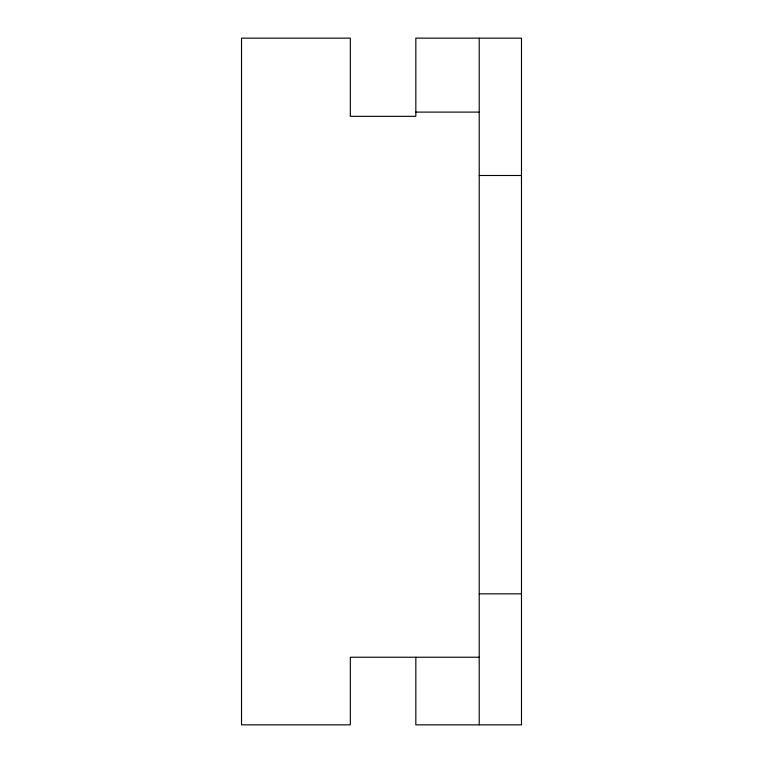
<?xml version="1.0" encoding="UTF-8"?>
<svg xmlns="http://www.w3.org/2000/svg" width="763" height="763" viewBox="0 0 763 763"><rect width="100%" height="100%" fill="white"/><g stroke="black" fill="none" stroke-linecap="round" stroke-linejoin="round"><path stroke-width="1.14" d="M415.835 112.104L479.221 112.104M479.221 175.49L521.482 175.49M479.221 593.852L521.482 593.852M479.221 657.239L350.331 657.239L350.331 724.85L241.518 724.85L241.518 38.15L350.331 38.15L350.331 116.329L415.835 116.329L415.835 38.15L521.482 38.15L521.482 724.85L415.835 724.85L415.835 657.239M479.221 38.15L479.221 724.85"/></g></svg>
